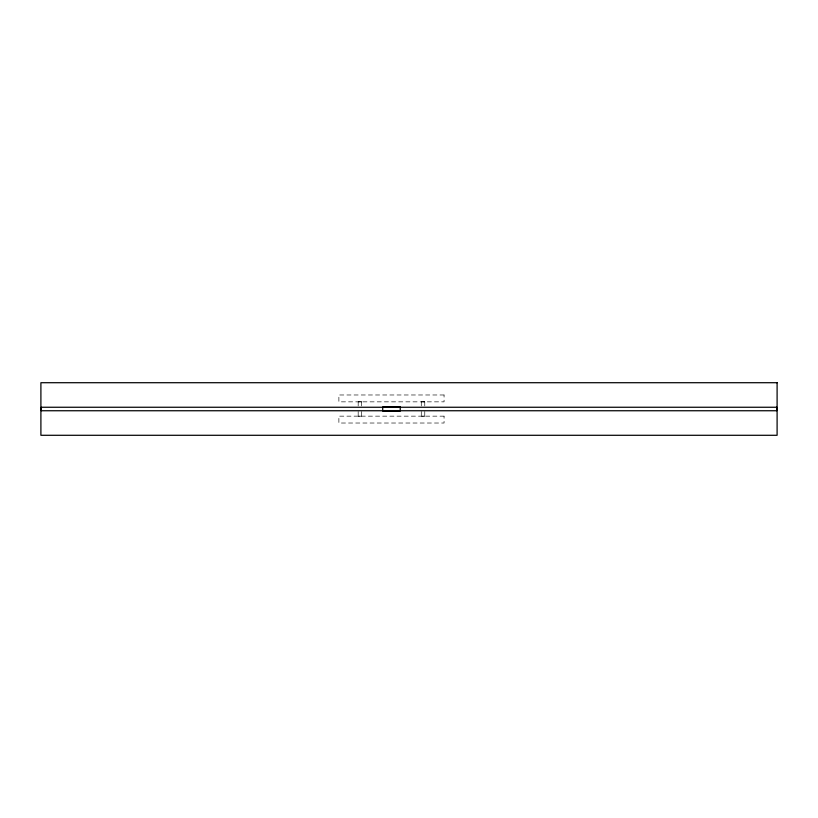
<?xml version="1.0" encoding="UTF-8"?>
<svg xmlns="http://www.w3.org/2000/svg" width="818" height="818" viewBox="0 0 818 818"><rect width="100%" height="100%" fill="white"/><g stroke="black" fill="none" stroke-linecap="round" stroke-linejoin="round"><path stroke-width="0.61" stroke-dasharray="4.09 3.07" d="M421.464 401.853L424.583 401.853L421.526 401.791M421.526 416.209L424.583 416.147L421.464 416.147M424.777 401.853L424.777 406.526M424.777 411.474L424.777 416.147M421.27 401.853L421.27 406.526M421.27 411.474L421.27 416.147M361.668 401.853L361.668 406.526M361.668 411.474L361.668 416.147M358.172 401.853L358.172 406.526M358.172 411.474L358.172 416.147M358.386 401.822L361.484 401.853L358.417 401.791M361.484 416.147L358.386 416.178L361.474 416.147M444.062 394.982L338.887 394.982L338.887 401.853L444.062 401.853L444.062 394.982M444.062 416.147L338.887 416.147L338.887 423.018L444.062 423.018L444.062 416.147"/><path stroke-width="1.23" d="M777.1 382.712L40.9 382.712L40.9 435.288L777.1 435.288L777.1 382.712M400.237 406.883L382.712 406.883L382.712 411.117L400.237 411.117L400.237 406.883M776.752 407.252L41.248 407.252L41.248 410.748L776.752 410.748L776.752 407.252"/></g></svg>
